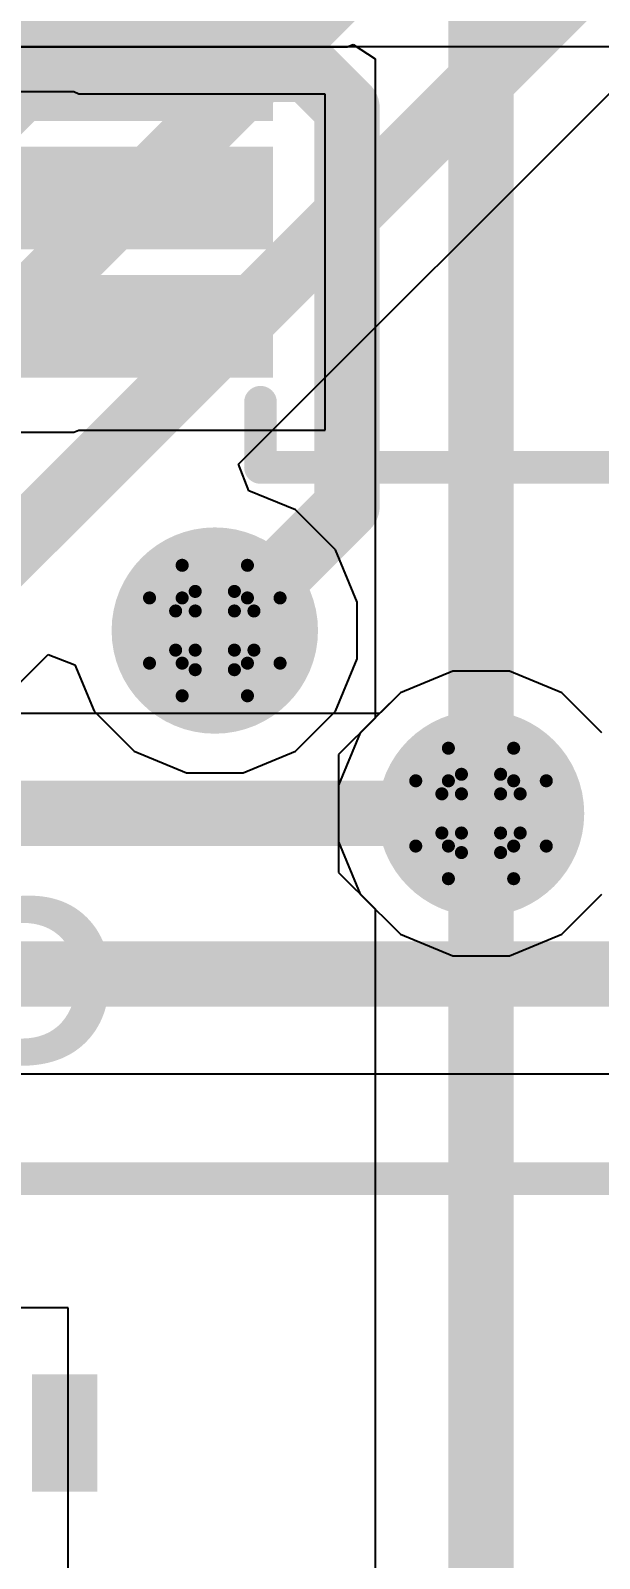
# Model space of a CAD drawing. Header units: inches. Extents: x -4 to 5258, y -4 to 5281.
# Drawn here: x 36.48 to 38.69, y 23.41 to 29.36 of the extents above; entities that cross this region are included whole.
import ezdxf

# ---------------------------------------------------------------- set-up
doc = ezdxf.new("R2010")
doc.units = ezdxf.units.IN
for name, color, linetype in [('Bottom Layer', 5, 'Continuous'), ('Bottom Solder', 6, 'Continuous'), ('Drill Drawing', 1, 'Continuous'), ('Layer 1', 16, 'Continuous'), ('Layer 2', 76, 'Continuous'), ('Top Layer', 1, 'Continuous'), ('Top Overlay', 2, 'Continuous'), ('Top Paste', 8, 'Continuous'), ('Top Solder', 216, 'Continuous'), ('Via Holes', 16, 'Continuous')]:
    doc.layers.add(name, color=color, linetype=linetype)
doc.styles.add('Arial', font='', dxfattribs={"height": 0.2})
doc.styles.get('Arial').set_extended_font_data('Arial')

# ---------------------------------------------------------------- blocks, each defined once
blk = doc.blocks.new('VSSOP_10_3')
at = {"layer": 'Top Layer'}
for points in [[(-2.925, 1.15), (-1.475, 1.15), (-1.475, 0.85), (-2.925, 0.85)], [(1.475, 1.15), (2.925, 1.15), (2.925, 0.85), (1.475, 0.85)], [(-2.925, 0.65), (-1.475, 0.65), (-1.475, 0.35), (-2.925, 0.35)], [(1.475, 0.65), (2.925, 0.65), (2.925, 0.35), (1.475, 0.35)], [(-2.925, 0.15), (-1.475, 0.15), (-1.475, -0.15), (-2.925, -0.15)], [(1.475, 0.15), (2.925, 0.15), (2.925, -0.15), (1.475, -0.15)], [(-2.925, -0.35), (-1.475, -0.35), (-1.475, -0.65), (-2.925, -0.65)], [(1.475, -0.35), (2.925, -0.35), (2.925, -0.65), (1.475, -0.65)], [(-2.925, -0.85), (-1.475, -0.85), (-1.475, -1.15), (-2.925, -1.15)], [(1.475, -0.85), (2.925, -0.85), (2.925, -1.15), (1.475, -1.15)]]:
    blk.add_hatch(color=1, dxfattribs=at).paths.add_polyline_path(points)
at = {"layer": 'Top Paste'}
for points in [[(-2.925, 1.15), (-1.475, 1.15), (-1.475, 0.85), (-2.925, 0.85)], [(1.475, 1.15), (2.925, 1.15), (2.925, 0.85), (1.475, 0.85)], [(-2.925, 0.65), (-1.475, 0.65), (-1.475, 0.35), (-2.925, 0.35)], [(1.475, 0.65), (2.925, 0.65), (2.925, 0.35), (1.475, 0.35)], [(-2.925, 0.15), (-1.475, 0.15), (-1.475, -0.15), (-2.925, -0.15)], [(1.475, 0.15), (2.925, 0.15), (2.925, -0.15), (1.475, -0.15)], [(-2.925, -0.35), (-1.475, -0.35), (-1.475, -0.65), (-2.925, -0.65)], [(1.475, -0.35), (2.925, -0.35), (2.925, -0.65), (1.475, -0.65)], [(-2.925, -0.85), (-1.475, -0.85), (-1.475, -1.15), (-2.925, -1.15)], [(1.475, -0.85), (2.925, -0.85), (2.925, -1.15), (1.475, -1.15)]]:
    blk.add_hatch(color=8, dxfattribs=at).paths.add_polyline_path(points)
at = {"layer": 'Top Solder'}
for points in [[(-2.975, 1.2), (-1.425, 1.2), (-1.425, 0.8), (-2.975, 0.8)], [(1.425, 1.2), (2.975, 1.2), (2.975, 0.8), (1.425, 0.8)], [(-2.975, 0.7), (-1.425, 0.7), (-1.425, 0.3), (-2.975, 0.3)], [(1.425, 0.7), (2.975, 0.7), (2.975, 0.3), (1.425, 0.3)], [(-2.975, 0.2), (-1.425, 0.2), (-1.425, -0.2), (-2.975, -0.2)], [(1.425, 0.2), (2.975, 0.2), (2.975, -0.2), (1.425, -0.2)], [(-2.975, -0.3), (-1.425, -0.3), (-1.425, -0.7), (-2.975, -0.7)], [(1.425, -0.3), (2.975, -0.3), (2.975, -0.7), (1.425, -0.7)], [(-2.975, -0.8), (-1.425, -0.8), (-1.425, -1.2), (-2.975, -1.2)], [(1.425, -0.8), (2.975, -0.8), (2.975, -1.2), (1.425, -1.2)]]:
    blk.add_hatch(color=216, dxfattribs=at).paths.add_polyline_path(points)
at = {"layer": 'Top Overlay'}
for points in [[(-1.4732, 1.5494, 0.127, 0.127, 0), (-1.4732, 1.2954, 0.127, 0.127, 0)], [(-1.4732, 1.5494, 0.127, 0.127, 0), (1.4732, 1.5494, 0.127, 0.127, 0)], [(1.4732, 1.2954, 0.127, 0.127, 0), (1.4732, 1.5494, 0.127, 0.127, 0)], [(-3.175, 0.889, 0.127, 0.127, 0), (-3.175, 1.143, 0.127, 0.127, 0)], [(-3.175, 1.143, 0.127, 0.127, 0), (-3.048, 1.016, 0.127, 0.127, 0)], [(-3.175, 0.889, 0.127, 0.127, 0), (-3.048, 1.016, 0.127, 0.127, 0)], [(-1.4732, -1.5494, 0.127, 0.127, 0), (-1.4732, -1.2954, 0.127, 0.127, 0)], [(1.4732, -1.2954, 0.127, 0.127, 0), (1.4732, -1.5494, 0.127, 0.127, 0)], [(-1.4732, -1.5494, 0.127, 0.127, 0), (1.4732, -1.5494, 0.127, 0.127, 0)]]:
    blk.add_lwpolyline(points, format="xyseb", dxfattribs=at)
for points in [[(-1.505, 1.5494, 0.0635, 0.0635, 1), (-1.4414, 1.5494, 0.0635, 0.0635, 1)], [(-1.505, 1.5494, 0.0635, 0.0635, 1), (-1.4414, 1.5494, 0.0635, 0.0635, 1)], [(1.4414, 1.5494, 0.0635, 0.0635, 1), (1.505, 1.5494, 0.0635, 0.0635, 1)], [(1.4414, 1.5494, 0.0635, 0.0635, 1), (1.505, 1.5494, 0.0635, 0.0635, 1)], [(-1.5049, 1.2954, 0.0635, 0.0635, 1), (-1.4414, 1.2954, 0.0635, 0.0635, 1)], [(1.4414, 1.2954, 0.0635, 0.0635, 1), (1.5049, 1.2954, 0.0635, 0.0635, 1)], [(-3.2067, 1.143, 0.0635, 0.0635, 1), (-3.1433, 1.143, 0.0635, 0.0635, 1)], [(-3.2067, 1.143, 0.0635, 0.0635, 1), (-3.1433, 1.143, 0.0635, 0.0635, 1)], [(-3.0798, 1.016, 0.0635, 0.0635, 1), (-3.0162, 1.016, 0.0635, 0.0635, 1)], [(-3.0798, 1.016, 0.0635, 0.0635, 1), (-3.0162, 1.016, 0.0635, 0.0635, 1)], [(-3.2067, 0.889, 0.0635, 0.0635, 1), (-3.1433, 0.889, 0.0635, 0.0635, 1)], [(-3.2067, 0.889, 0.0635, 0.0635, 1), (-3.1433, 0.889, 0.0635, 0.0635, 1)], [(-1.5049, -1.2954, 0.0635, 0.0635, 1), (-1.4414, -1.2954, 0.0635, 0.0635, 1)], [(1.4414, -1.2954, 0.0635, 0.0635, 1), (1.5049, -1.2954, 0.0635, 0.0635, 1)], [(-1.505, -1.5494, 0.0635, 0.0635, 1), (-1.4414, -1.5494, 0.0635, 0.0635, 1)], [(-1.505, -1.5494, 0.0635, 0.0635, 1), (-1.4414, -1.5494, 0.0635, 0.0635, 1)], [(1.4414, -1.5494, 0.0635, 0.0635, 1), (1.505, -1.5494, 0.0635, 0.0635, 1)], [(1.4414, -1.5494, 0.0635, 0.0635, 1), (1.505, -1.5494, 0.0635, 0.0635, 1)]]:
    blk.add_lwpolyline(points, format="xyseb", close=True, dxfattribs=at)
blk = doc.blocks.new('SSOP_28_208____28')
at = {"layer": 'Top Overlay'}
blk.add_hatch(color=2, dxfattribs=at).paths.add_polyline_path([(-2.3622, 3.9878), (-2.1082, 3.9878), (-2.1082, 4.445), (-2.3622, 4.445)])
blk.add_lwpolyline([(-2.7178, 5.207, 0.127, 0.127, 0), (2.7178, 5.207, 0.127, 0.127, 0)], format="xyseb", dxfattribs=at)

msp = doc.modelspace()

# ---------------------------------------------------------------- hatches: boundary and pattern name
at = {"layer": 'Bottom Layer'}
h = msp.add_hatch(color=5, dxfattribs=at)
edge = h.paths.add_edge_path()
edge.add_arc((37.194, 27.0273), 0.3, 0, 360)
h = msp.add_hatch(color=5, dxfattribs=at)
edge = h.paths.add_edge_path()
edge.add_arc((38.2299, 26.3153), 0.3, 0, 360)
at = {"layer": 'Bottom Solder'}
h = msp.add_hatch(color=6, dxfattribs=at)
edge = h.paths.add_edge_path()
edge.add_arc((37.194, 27.0273), 0.4016, 0, 360)
h = msp.add_hatch(color=6, dxfattribs=at)
edge = h.paths.add_edge_path()
edge.add_arc((38.2299, 26.3153), 0.4016, 0, 360)
at = {"layer": 'Layer 1'}
h = msp.add_hatch(color=16, dxfattribs=at)
edge = h.paths.add_edge_path()
edge.add_arc((37.194, 27.0273), 0.3, 0, 360)
h = msp.add_hatch(color=16, dxfattribs=at)
edge = h.paths.add_edge_path()
edge.add_arc((38.2299, 26.3153), 0.3, 0, 360)
at = {"layer": 'Layer 2'}
h = msp.add_hatch(color=76, dxfattribs=at)
edge = h.paths.add_edge_path()
edge.add_arc((37.194, 27.0273), 0.3, 0, 360)
h = msp.add_hatch(color=76, dxfattribs=at)
edge = h.paths.add_edge_path()
edge.add_arc((38.2299, 26.3153), 0.3, 0, 360)
at = {"layer": 'Top Layer'}
h = msp.add_hatch(color=1, dxfattribs=at)
edge = h.paths.add_edge_path()
edge.add_arc((37.194, 27.0273), 0.3, 0, 360)
h = msp.add_hatch(color=1, dxfattribs=at)
edge = h.paths.add_edge_path()
edge.add_arc((38.2299, 26.3153), 0.3, 0, 360)
at = {"layer": 'Top Solder'}
h = msp.add_hatch(color=216, dxfattribs=at)
edge = h.paths.add_edge_path()
edge.add_arc((37.194, 27.0273), 0.4016, 0, 360)
h = msp.add_hatch(color=216, dxfattribs=at)
edge = h.paths.add_edge_path()
edge.add_arc((38.2299, 26.3153), 0.4016, 0, 360)
at = {"layer": 'Via Holes'}
h = msp.add_hatch(color=7, dxfattribs=at)
edge = h.paths.add_edge_path()
edge.add_arc((37.194, 27.0273), 0.15, 0, 360)
h = msp.add_hatch(color=7, dxfattribs=at)
edge = h.paths.add_edge_path()
edge.add_arc((38.2299, 26.3153), 0.15, 0, 360)

# ---------------------------------------------------------------- linework, layer by layer
at = {"layer": 'Bottom Layer'}
for p, q in [((34.7466, 29.3018), (42.3923, 29.3018)), ((38.1197, 26.8693), (37.9161, 26.785)), ((38.3401, 26.8693), (38.1197, 26.8693)), ((38.5437, 26.785), (38.3401, 26.8693)), ((37.9161, 26.785), (37.8349, 26.7038)), ((38.6995, 26.6291), (38.5437, 26.785)), ((37.8349, 26.7038), (34.4317, 26.7038)), ((34.4013, 25.3012), (40.6607, 25.3012))]:
    msp.add_line(p, q, dxfattribs=at)
for points in [[(34.2708, 26.3153, 0.254, 0.254, 0), (38.2299, 26.3153, 0.254, 0.254, 0)], [(31.0591, 25.6897, 0.254, 0.254, 0), (41.0557, 25.6897, 0.254, 0.254, 0)]]:
    msp.add_lwpolyline(points, format="xyseb", dxfattribs=at)
msp.add_lwpolyline([(38.1664, 26.3153, 0.127, 0.127, 1), (38.2934, 26.3153, 0.127, 0.127, 1)], format="xyseb", close=True, dxfattribs=at)
at = {"layer": 'Drill Drawing'}
for points in [[(37.067, 27.1543, 0.0508, 0.0508, 0), (37.067, 27.2813, 0.0508, 0.0508, 0)], [(37.067, 27.2813, 0.0508, 0.0508, 0), (37.321, 27.2813, 0.0508, 0.0508, 0)], [(37.321, 27.1543, 0.0508, 0.0508, 0), (37.321, 27.2813, 0.0508, 0.0508, 0)], [(37.1178, 27.1035, 0.0508, 0.0508, 0), (37.1178, 27.1797, 0.0508, 0.0508, 0)], [(37.1178, 27.1797, 0.0508, 0.0508, 0), (37.2702, 27.1797, 0.0508, 0.0508, 0)], [(37.2702, 27.1035, 0.0508, 0.0508, 0), (37.2702, 27.1797, 0.0508, 0.0508, 0)], [(36.94, 26.9003, 0.0508, 0.0508, 0), (36.94, 27.1543, 0.0508, 0.0508, 0)], [(36.94, 27.1543, 0.0508, 0.0508, 0), (37.067, 27.1543, 0.0508, 0.0508, 0)], [(37.0416, 26.9511, 0.0508, 0.0508, 0), (37.0416, 27.1035, 0.0508, 0.0508, 0)], [(37.0416, 27.1035, 0.0508, 0.0508, 0), (37.1178, 27.1035, 0.0508, 0.0508, 0)], [(37.2702, 27.1035, 0.0508, 0.0508, 0), (37.3464, 27.1035, 0.0508, 0.0508, 0)], [(37.321, 27.1543, 0.0508, 0.0508, 0), (37.448, 27.1543, 0.0508, 0.0508, 0)], [(37.3464, 26.9511, 0.0508, 0.0508, 0), (37.3464, 27.1035, 0.0508, 0.0508, 0)], [(37.448, 26.9003, 0.0508, 0.0508, 0), (37.448, 27.1543, 0.0508, 0.0508, 0)], [(37.0416, 26.9511, 0.0508, 0.0508, 0), (37.1178, 26.9511, 0.0508, 0.0508, 0)], [(37.1178, 26.8749, 0.0508, 0.0508, 0), (37.1178, 26.9511, 0.0508, 0.0508, 0)], [(37.2702, 26.9511, 0.0508, 0.0508, 0), (37.3464, 26.9511, 0.0508, 0.0508, 0)], [(37.2702, 26.8749, 0.0508, 0.0508, 0), (37.2702, 26.9511, 0.0508, 0.0508, 0)], [(36.94, 26.9003, 0.0508, 0.0508, 0), (37.067, 26.9003, 0.0508, 0.0508, 0)], [(37.067, 26.7733, 0.0508, 0.0508, 0), (37.067, 26.9003, 0.0508, 0.0508, 0)], [(37.1178, 26.8749, 0.0508, 0.0508, 0), (37.2702, 26.8749, 0.0508, 0.0508, 0)], [(37.321, 26.9003, 0.0508, 0.0508, 0), (37.448, 26.9003, 0.0508, 0.0508, 0)], [(37.321, 26.7733, 0.0508, 0.0508, 0), (37.321, 26.9003, 0.0508, 0.0508, 0)], [(37.067, 26.7733, 0.0508, 0.0508, 0), (37.321, 26.7733, 0.0508, 0.0508, 0)], [(38.1029, 26.4423, 0.0508, 0.0508, 0), (38.1029, 26.5693, 0.0508, 0.0508, 0)], [(38.1029, 26.5693, 0.0508, 0.0508, 0), (38.3569, 26.5693, 0.0508, 0.0508, 0)], [(38.3569, 26.4423, 0.0508, 0.0508, 0), (38.3569, 26.5693, 0.0508, 0.0508, 0)], [(38.1537, 26.3915, 0.0508, 0.0508, 0), (38.1537, 26.4677, 0.0508, 0.0508, 0)], [(38.1537, 26.4677, 0.0508, 0.0508, 0), (38.3061, 26.4677, 0.0508, 0.0508, 0)], [(38.3061, 26.3915, 0.0508, 0.0508, 0), (38.3061, 26.4677, 0.0508, 0.0508, 0)], [(37.9759, 26.1883, 0.0508, 0.0508, 0), (37.9759, 26.4423, 0.0508, 0.0508, 0)], [(37.9759, 26.4423, 0.0508, 0.0508, 0), (38.1029, 26.4423, 0.0508, 0.0508, 0)], [(38.0775, 26.2391, 0.0508, 0.0508, 0), (38.0775, 26.3915, 0.0508, 0.0508, 0)], [(38.0775, 26.3915, 0.0508, 0.0508, 0), (38.1537, 26.3915, 0.0508, 0.0508, 0)], [(38.3061, 26.3915, 0.0508, 0.0508, 0), (38.3823, 26.3915, 0.0508, 0.0508, 0)], [(38.3569, 26.4423, 0.0508, 0.0508, 0), (38.4839, 26.4423, 0.0508, 0.0508, 0)], [(38.3823, 26.2391, 0.0508, 0.0508, 0), (38.3823, 26.3915, 0.0508, 0.0508, 0)], [(38.4839, 26.1883, 0.0508, 0.0508, 0), (38.4839, 26.4423, 0.0508, 0.0508, 0)], [(38.0775, 26.2391, 0.0508, 0.0508, 0), (38.1537, 26.2391, 0.0508, 0.0508, 0)], [(38.1537, 26.1629, 0.0508, 0.0508, 0), (38.1537, 26.2391, 0.0508, 0.0508, 0)], [(38.3061, 26.2391, 0.0508, 0.0508, 0), (38.3823, 26.2391, 0.0508, 0.0508, 0)], [(38.3061, 26.1629, 0.0508, 0.0508, 0), (38.3061, 26.2391, 0.0508, 0.0508, 0)], [(37.9759, 26.1883, 0.0508, 0.0508, 0), (38.1029, 26.1883, 0.0508, 0.0508, 0)], [(38.1029, 26.0613, 0.0508, 0.0508, 0), (38.1029, 26.1883, 0.0508, 0.0508, 0)], [(38.1537, 26.1629, 0.0508, 0.0508, 0), (38.3061, 26.1629, 0.0508, 0.0508, 0)], [(38.3569, 26.1883, 0.0508, 0.0508, 0), (38.4839, 26.1883, 0.0508, 0.0508, 0)], [(38.3569, 26.0613, 0.0508, 0.0508, 0), (38.3569, 26.1883, 0.0508, 0.0508, 0)], [(38.1029, 26.0613, 0.0508, 0.0508, 0), (38.3569, 26.0613, 0.0508, 0.0508, 0)]]:
    msp.add_lwpolyline(points, format="xyseb", dxfattribs=at)
for points in [[(37.0543, 27.2813, 0.0254, 0.0254, 1), (37.0797, 27.2813, 0.0254, 0.0254, 1)], [(37.0543, 27.2813, 0.0254, 0.0254, 1), (37.0797, 27.2813, 0.0254, 0.0254, 1)], [(37.3083, 27.2813, 0.0254, 0.0254, 1), (37.3337, 27.2813, 0.0254, 0.0254, 1)], [(37.3083, 27.2813, 0.0254, 0.0254, 1), (37.3337, 27.2813, 0.0254, 0.0254, 1)], [(37.1051, 27.1797, 0.0254, 0.0254, 1), (37.1305, 27.1797, 0.0254, 0.0254, 1)], [(37.1051, 27.1797, 0.0254, 0.0254, 1), (37.1305, 27.1797, 0.0254, 0.0254, 1)], [(37.2575, 27.1797, 0.0254, 0.0254, 1), (37.2829, 27.1797, 0.0254, 0.0254, 1)], [(37.2575, 27.1797, 0.0254, 0.0254, 1), (37.2829, 27.1797, 0.0254, 0.0254, 1)], [(36.9273, 27.1543, 0.0254, 0.0254, 1), (36.9527, 27.1543, 0.0254, 0.0254, 1)], [(36.9273, 27.1543, 0.0254, 0.0254, 1), (36.9527, 27.1543, 0.0254, 0.0254, 1)], [(37.0289, 27.1035, 0.0254, 0.0254, 1), (37.0543, 27.1035, 0.0254, 0.0254, 1)], [(37.0289, 27.1035, 0.0254, 0.0254, 1), (37.0543, 27.1035, 0.0254, 0.0254, 1)], [(37.0543, 27.1543, 0.0254, 0.0254, 1), (37.0797, 27.1543, 0.0254, 0.0254, 1)], [(37.0543, 27.1543, 0.0254, 0.0254, 1), (37.0797, 27.1543, 0.0254, 0.0254, 1)], [(37.1051, 27.1035, 0.0254, 0.0254, 1), (37.1305, 27.1035, 0.0254, 0.0254, 1)], [(37.1051, 27.1035, 0.0254, 0.0254, 1), (37.1305, 27.1035, 0.0254, 0.0254, 1)], [(37.2575, 27.1035, 0.0254, 0.0254, 1), (37.2829, 27.1035, 0.0254, 0.0254, 1)], [(37.2575, 27.1035, 0.0254, 0.0254, 1), (37.2829, 27.1035, 0.0254, 0.0254, 1)], [(37.3083, 27.1543, 0.0254, 0.0254, 1), (37.3337, 27.1543, 0.0254, 0.0254, 1)], [(37.3083, 27.1543, 0.0254, 0.0254, 1), (37.3337, 27.1543, 0.0254, 0.0254, 1)], [(37.3337, 27.1035, 0.0254, 0.0254, 1), (37.3591, 27.1035, 0.0254, 0.0254, 1)], [(37.3337, 27.1035, 0.0254, 0.0254, 1), (37.3591, 27.1035, 0.0254, 0.0254, 1)], [(37.4353, 27.1543, 0.0254, 0.0254, 1), (37.4607, 27.1543, 0.0254, 0.0254, 1)], [(37.4353, 27.1543, 0.0254, 0.0254, 1), (37.4607, 27.1543, 0.0254, 0.0254, 1)], [(37.0289, 26.9511, 0.0254, 0.0254, 1), (37.0543, 26.9511, 0.0254, 0.0254, 1)], [(37.0289, 26.9511, 0.0254, 0.0254, 1), (37.0543, 26.9511, 0.0254, 0.0254, 1)], [(37.1051, 26.9511, 0.0254, 0.0254, 1), (37.1305, 26.9511, 0.0254, 0.0254, 1)], [(37.1051, 26.9511, 0.0254, 0.0254, 1), (37.1305, 26.9511, 0.0254, 0.0254, 1)], [(37.2575, 26.9511, 0.0254, 0.0254, 1), (37.2829, 26.9511, 0.0254, 0.0254, 1)], [(37.2575, 26.9511, 0.0254, 0.0254, 1), (37.2829, 26.9511, 0.0254, 0.0254, 1)], [(37.3337, 26.9511, 0.0254, 0.0254, 1), (37.3591, 26.9511, 0.0254, 0.0254, 1)], [(37.3337, 26.9511, 0.0254, 0.0254, 1), (37.3591, 26.9511, 0.0254, 0.0254, 1)], [(36.9273, 26.9003, 0.0254, 0.0254, 1), (36.9527, 26.9003, 0.0254, 0.0254, 1)], [(36.9273, 26.9003, 0.0254, 0.0254, 1), (36.9527, 26.9003, 0.0254, 0.0254, 1)], [(37.0543, 26.9003, 0.0254, 0.0254, 1), (37.0797, 26.9003, 0.0254, 0.0254, 1)], [(37.0543, 26.9003, 0.0254, 0.0254, 1), (37.0797, 26.9003, 0.0254, 0.0254, 1)], [(37.1051, 26.8749, 0.0254, 0.0254, 1), (37.1305, 26.8749, 0.0254, 0.0254, 1)], [(37.1051, 26.8749, 0.0254, 0.0254, 1), (37.1305, 26.8749, 0.0254, 0.0254, 1)], [(37.2575, 26.8749, 0.0254, 0.0254, 1), (37.2829, 26.8749, 0.0254, 0.0254, 1)], [(37.2575, 26.8749, 0.0254, 0.0254, 1), (37.2829, 26.8749, 0.0254, 0.0254, 1)], [(37.3083, 26.9003, 0.0254, 0.0254, 1), (37.3337, 26.9003, 0.0254, 0.0254, 1)], [(37.3083, 26.9003, 0.0254, 0.0254, 1), (37.3337, 26.9003, 0.0254, 0.0254, 1)], [(37.4353, 26.9003, 0.0254, 0.0254, 1), (37.4607, 26.9003, 0.0254, 0.0254, 1)], [(37.4353, 26.9003, 0.0254, 0.0254, 1), (37.4607, 26.9003, 0.0254, 0.0254, 1)], [(37.0543, 26.7733, 0.0254, 0.0254, 1), (37.0797, 26.7733, 0.0254, 0.0254, 1)], [(37.0543, 26.7733, 0.0254, 0.0254, 1), (37.0797, 26.7733, 0.0254, 0.0254, 1)], [(37.3083, 26.7733, 0.0254, 0.0254, 1), (37.3337, 26.7733, 0.0254, 0.0254, 1)], [(37.3083, 26.7733, 0.0254, 0.0254, 1), (37.3337, 26.7733, 0.0254, 0.0254, 1)], [(38.0902, 26.5693, 0.0254, 0.0254, 1), (38.1156, 26.5693, 0.0254, 0.0254, 1)], [(38.0902, 26.5693, 0.0254, 0.0254, 1), (38.1156, 26.5693, 0.0254, 0.0254, 1)], [(38.3442, 26.5693, 0.0254, 0.0254, 1), (38.3696, 26.5693, 0.0254, 0.0254, 1)], [(38.3442, 26.5693, 0.0254, 0.0254, 1), (38.3696, 26.5693, 0.0254, 0.0254, 1)], [(38.141, 26.4677, 0.0254, 0.0254, 1), (38.1664, 26.4677, 0.0254, 0.0254, 1)], [(38.141, 26.4677, 0.0254, 0.0254, 1), (38.1664, 26.4677, 0.0254, 0.0254, 1)], [(38.2934, 26.4677, 0.0254, 0.0254, 1), (38.3188, 26.4677, 0.0254, 0.0254, 1)], [(38.2934, 26.4677, 0.0254, 0.0254, 1), (38.3188, 26.4677, 0.0254, 0.0254, 1)], [(37.9632, 26.4423, 0.0254, 0.0254, 1), (37.9886, 26.4423, 0.0254, 0.0254, 1)], [(37.9632, 26.4423, 0.0254, 0.0254, 1), (37.9886, 26.4423, 0.0254, 0.0254, 1)], [(38.0648, 26.3915, 0.0254, 0.0254, 1), (38.0902, 26.3915, 0.0254, 0.0254, 1)], [(38.0648, 26.3915, 0.0254, 0.0254, 1), (38.0902, 26.3915, 0.0254, 0.0254, 1)], [(38.0902, 26.4423, 0.0254, 0.0254, 1), (38.1156, 26.4423, 0.0254, 0.0254, 1)], [(38.0902, 26.4423, 0.0254, 0.0254, 1), (38.1156, 26.4423, 0.0254, 0.0254, 1)], [(38.141, 26.3915, 0.0254, 0.0254, 1), (38.1664, 26.3915, 0.0254, 0.0254, 1)], [(38.141, 26.3915, 0.0254, 0.0254, 1), (38.1664, 26.3915, 0.0254, 0.0254, 1)], [(38.2934, 26.3915, 0.0254, 0.0254, 1), (38.3188, 26.3915, 0.0254, 0.0254, 1)], [(38.2934, 26.3915, 0.0254, 0.0254, 1), (38.3188, 26.3915, 0.0254, 0.0254, 1)], [(38.3442, 26.4423, 0.0254, 0.0254, 1), (38.3696, 26.4423, 0.0254, 0.0254, 1)], [(38.3442, 26.4423, 0.0254, 0.0254, 1), (38.3696, 26.4423, 0.0254, 0.0254, 1)], [(38.3696, 26.3915, 0.0254, 0.0254, 1), (38.395, 26.3915, 0.0254, 0.0254, 1)], [(38.3696, 26.3915, 0.0254, 0.0254, 1), (38.395, 26.3915, 0.0254, 0.0254, 1)], [(38.4712, 26.4423, 0.0254, 0.0254, 1), (38.4966, 26.4423, 0.0254, 0.0254, 1)], [(38.4712, 26.4423, 0.0254, 0.0254, 1), (38.4966, 26.4423, 0.0254, 0.0254, 1)], [(38.0648, 26.2391, 0.0254, 0.0254, 1), (38.0902, 26.2391, 0.0254, 0.0254, 1)], [(38.0648, 26.2391, 0.0254, 0.0254, 1), (38.0902, 26.2391, 0.0254, 0.0254, 1)], [(38.141, 26.2391, 0.0254, 0.0254, 1), (38.1664, 26.2391, 0.0254, 0.0254, 1)], [(38.141, 26.2391, 0.0254, 0.0254, 1), (38.1664, 26.2391, 0.0254, 0.0254, 1)], [(38.2934, 26.2391, 0.0254, 0.0254, 1), (38.3188, 26.2391, 0.0254, 0.0254, 1)], [(38.2934, 26.2391, 0.0254, 0.0254, 1), (38.3188, 26.2391, 0.0254, 0.0254, 1)], [(38.3696, 26.2391, 0.0254, 0.0254, 1), (38.395, 26.2391, 0.0254, 0.0254, 1)], [(38.3696, 26.2391, 0.0254, 0.0254, 1), (38.395, 26.2391, 0.0254, 0.0254, 1)], [(37.9632, 26.1883, 0.0254, 0.0254, 1), (37.9886, 26.1883, 0.0254, 0.0254, 1)], [(37.9632, 26.1883, 0.0254, 0.0254, 1), (37.9886, 26.1883, 0.0254, 0.0254, 1)], [(38.0902, 26.1883, 0.0254, 0.0254, 1), (38.1156, 26.1883, 0.0254, 0.0254, 1)], [(38.0902, 26.1883, 0.0254, 0.0254, 1), (38.1156, 26.1883, 0.0254, 0.0254, 1)], [(38.141, 26.1629, 0.0254, 0.0254, 1), (38.1664, 26.1629, 0.0254, 0.0254, 1)], [(38.141, 26.1629, 0.0254, 0.0254, 1), (38.1664, 26.1629, 0.0254, 0.0254, 1)], [(38.2934, 26.1629, 0.0254, 0.0254, 1), (38.3188, 26.1629, 0.0254, 0.0254, 1)], [(38.2934, 26.1629, 0.0254, 0.0254, 1), (38.3188, 26.1629, 0.0254, 0.0254, 1)], [(38.3442, 26.1883, 0.0254, 0.0254, 1), (38.3696, 26.1883, 0.0254, 0.0254, 1)], [(38.3442, 26.1883, 0.0254, 0.0254, 1), (38.3696, 26.1883, 0.0254, 0.0254, 1)], [(38.4712, 26.1883, 0.0254, 0.0254, 1), (38.4966, 26.1883, 0.0254, 0.0254, 1)], [(38.4712, 26.1883, 0.0254, 0.0254, 1), (38.4966, 26.1883, 0.0254, 0.0254, 1)], [(38.0902, 26.0613, 0.0254, 0.0254, 1), (38.1156, 26.0613, 0.0254, 0.0254, 1)], [(38.0902, 26.0613, 0.0254, 0.0254, 1), (38.1156, 26.0613, 0.0254, 0.0254, 1)], [(38.3442, 26.0613, 0.0254, 0.0254, 1), (38.3696, 26.0613, 0.0254, 0.0254, 1)], [(38.3442, 26.0613, 0.0254, 0.0254, 1), (38.3696, 26.0613, 0.0254, 0.0254, 1)]]:
    msp.add_lwpolyline(points, format="xyseb", close=True, dxfattribs=at)
at = {"layer": 'Layer 1'}
for p, q in [((38.1197, 26.8693), (37.9161, 26.785)), ((38.3401, 26.8693), (38.1197, 26.8693)), ((38.5437, 26.785), (38.3401, 26.8693)), ((37.9161, 26.785), (37.7602, 26.6291)), ((38.6995, 26.6291), (38.5437, 26.785)), ((37.7602, 26.6291), (37.6759, 26.4255)), ((37.6759, 26.4255), (37.6759, 26.2051)), ((37.6759, 26.2051), (37.7602, 26.0015)), ((37.7602, 26.0015), (37.9161, 25.8456)), ((38.5437, 25.8456), (38.6995, 26.0015)), ((37.9161, 25.8456), (38.1197, 25.7613)), ((38.3401, 25.7613), (38.5437, 25.8456)), ((38.1197, 25.7613), (38.3401, 25.7613))]:
    msp.add_line(p, q, dxfattribs=at)
at = {"layer": 'Layer 2'}
for p, q in [((37.2865, 27.6751), (39.5073, 29.8959)), ((37.3269, 27.5718), (37.2865, 27.6751)), ((37.5078, 27.4969), (37.3269, 27.5718)), ((37.6636, 27.3411), (37.5078, 27.4969)), ((37.748, 27.1375), (37.6636, 27.3411)), ((37.748, 26.9171), (37.748, 27.1375)), ((34.4813, 24.8698), (36.5461, 26.9347)), ((36.5461, 26.9347), (36.6494, 26.8943)), ((36.6494, 26.8943), (36.7243, 26.7135)), ((37.6636, 26.7135), (37.748, 26.9171)), ((38.1197, 26.8693), (37.9161, 26.785)), ((38.3401, 26.8693), (38.1197, 26.8693)), ((38.5437, 26.785), (38.3401, 26.8693)), ((37.9161, 26.785), (37.7602, 26.6291)), ((38.6995, 26.6291), (38.5437, 26.785)), ((36.7243, 26.7135), (36.8802, 26.5576)), ((37.5078, 26.5576), (37.6636, 26.7135)), ((37.7602, 26.6291), (37.6759, 26.4255)), ((36.8802, 26.5576), (37.0838, 26.4733)), ((37.3042, 26.4733), (37.5078, 26.5576)), ((37.0838, 26.4733), (37.3042, 26.4733)), ((37.6759, 26.4255), (37.6759, 26.2051)), ((37.6759, 26.2051), (37.7602, 26.0015)), ((37.7602, 26.0015), (37.9161, 25.8456)), ((38.5437, 25.8456), (38.6995, 26.0015)), ((37.9161, 25.8456), (38.1197, 25.7613)), ((38.3401, 25.7613), (38.5437, 25.8456)), ((38.1197, 25.7613), (38.3401, 25.7613))]:
    msp.add_line(p, q, dxfattribs=at)
for points in [[(31.207, 23.9055, 0.254, 0.254, 0), (38.5546, 31.2531, 0.254, 0.254, 0)], [(36.292, 28.1333, 0.254, 0.254, 0), (38.924, 30.7653, 0.254, 0.254, 0)], [(33.9242, 24.8621, 0.254, 0.254, 0), (39.3464, 30.2844, 0.254, 0.254, 0)]]:
    msp.add_lwpolyline(points, format="xyseb", dxfattribs=at)
at = {"layer": 'Top Layer'}
for p, q in [((23.6892, 29.2993), (37.7087, 29.2993)), ((37.7087, 29.2993), (37.733, 29.3093)), ((37.733, 29.3093), (37.8175, 29.2529)), ((37.8175, 29.2529), (37.8175, 26.6864)), ((36.645, 29.1241), (33.4055, 29.1241)), ((36.6652, 29.1157), (36.645, 29.1241)), ((37.624, 29.1157), (36.6652, 29.1157)), ((37.624, 28.3077), (37.624, 29.1157)), ((37.624, 27.8077), (37.624, 28.3077)), ((34.471, 27.7993), (36.645, 27.7993)), ((36.645, 27.7993), (36.6652, 27.8077)), ((36.6652, 27.8077), (37.624, 27.8077)), ((37.8175, 26.6864), (37.6759, 26.5448)), ((37.6759, 26.5448), (37.6759, 26.0858)), ((37.6759, 26.0858), (37.8175, 25.9442)), ((37.8175, 25.9442), (37.8175, 17.3492)), ((36.624, 24.3907), (34.386, 24.3907)), ((36.624, 23.4327), (36.624, 24.3907)), ((36.624, 22.7827), (36.624, 23.4327))]:
    msp.add_line(p, q, dxfattribs=at)
for points in [[(38.2299, 26.3153, 0.254, 0.254, 0), (38.2299, 29.5149, 0.254, 0.254, 0)], [(36.645, 29.2117, 0.254, 0.254, 0), (37.5587, 29.2117, 0.254, 0.254, 0)], [(37.5587, 29.2117, 0.254, 0.254, 0), (37.7087, 29.0617, 0.254, 0.254, 0)], [(37.7087, 27.5115, 0.254, 0.254, 0), (37.7087, 29.0617, 0.254, 0.254, 0)], [(33.4055, 28.7117, 0.254, 0.254, 0), (36.645, 28.7117, 0.254, 0.254, 0)], [(34.3002, 28.2117, 0.254, 0.254, 0), (36.645, 28.2117, 0.254, 0.254, 0)], [(37.2245, 27.0273, 0.254, 0.254, 0), (37.7087, 27.5115, 0.254, 0.254, 0)], [(37.194, 27.0273, 0.254, 0.254, 0), (37.2245, 27.0273, 0.254, 0.254, 0)], [(38.2299, 17.1784, 0.254, 0.254, 0), (38.2299, 26.3153, 0.254, 0.254, 0)]]:
    msp.add_lwpolyline(points, format="xyseb", dxfattribs=at)
for points in [[(36.5815, 29.2117, 0.127, 0.127, 1), (36.7085, 29.2117, 0.127, 0.127, 1)], [(37.4952, 29.2117, 0.127, 0.127, 1), (37.6222, 29.2117, 0.127, 0.127, 1)], [(37.4952, 29.2117, 0.127, 0.127, 1), (37.6222, 29.2117, 0.127, 0.127, 1)], [(37.6452, 29.0617, 0.127, 0.127, 1), (37.7722, 29.0617, 0.127, 0.127, 1)], [(37.6452, 29.0617, 0.127, 0.127, 1), (37.7722, 29.0617, 0.127, 0.127, 1)], [(36.5815, 28.7117, 0.127, 0.127, 1), (36.7085, 28.7117, 0.127, 0.127, 1)], [(36.5815, 28.2117, 0.127, 0.127, 1), (36.7085, 28.2117, 0.127, 0.127, 1)], [(37.6452, 27.5115, 0.127, 0.127, 1), (37.7722, 27.5115, 0.127, 0.127, 1)], [(37.6452, 27.5115, 0.127, 0.127, 1), (37.7722, 27.5115, 0.127, 0.127, 1)], [(37.1305, 27.0273, 0.127, 0.127, 1), (37.2575, 27.0273, 0.127, 0.127, 1)], [(37.161, 27.0273, 0.127, 0.127, 1), (37.288, 27.0273, 0.127, 0.127, 1)], [(37.161, 27.0273, 0.127, 0.127, 1), (37.288, 27.0273, 0.127, 0.127, 1)], [(38.1664, 26.3153, 0.127, 0.127, 1), (38.2934, 26.3153, 0.127, 0.127, 1)], [(38.1664, 26.3153, 0.127, 0.127, 1), (38.2934, 26.3153, 0.127, 0.127, 1)]]:
    msp.add_lwpolyline(points, format="xyseb", close=True, dxfattribs=at)

# ---------------------------------------------------------------- block references
for name, p in [('VSSOP_10_3', (38.845, 29.2117)), ('SSOP_28_208____28', (38.845, 19.6867))]:
    msp.add_blockref(name, p)

# ---------------------------------------------------------------- texts
at = {"layer": 'Top Overlay', "style": 'Arial'}
msp.add_text('U5', height=1.016, dxfattribs=at).set_placement((35.03, 25.3471))

doc.saveas('drawing.dxf')
